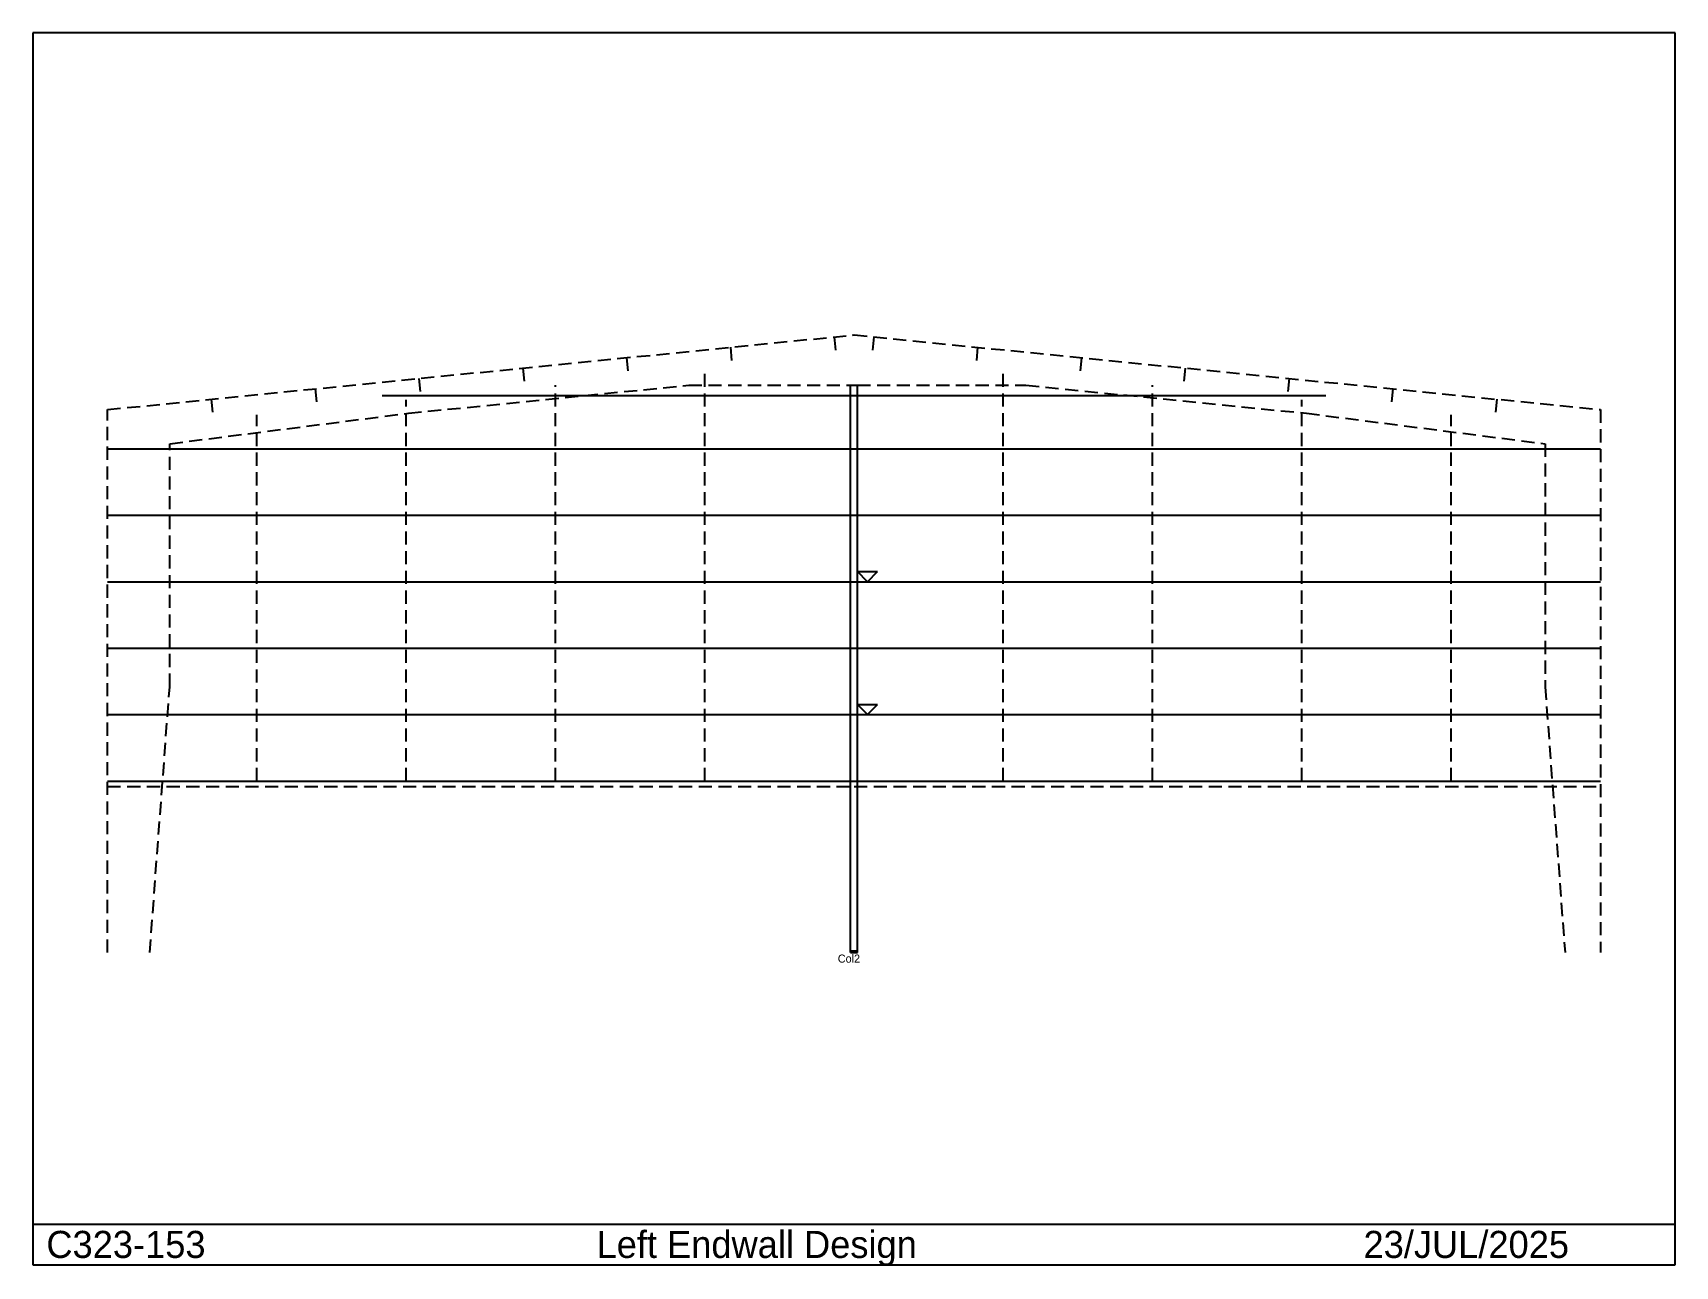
# Model space of a CAD drawing. Extents: x -1124 to 23593, y -4719 to 13839.
import ezdxf

# ---------------------------------------------------------------- set-up
doc = ezdxf.new("R2010")
doc.units = 0
doc.linetypes.add('CONTIN', pattern=[0])
doc.linetypes.add('DASHED', pattern=[296.59, 197.73, -98.86])
doc.layers.get('0').update_dxf_attribs({"linetype": 'CONTIN'})
for name, color, linetype in [('1', 7, 'CONTIN'), ('16', 7, 'CONTIN'), ('2', 7, 'CONTIN'), ('3', 7, 'CONTIN'), ('5', 5, 'DASHED'), ('6', 5, 'DASHED'), ('8', 5, 'DASHED'), ('9', 7, 'CONTIN')]:
    doc.layers.add(name, color=color, linetype=linetype)

msp = doc.modelspace()

# ---------------------------------------------------------------- linework, layer by layer
for p, q in [((23593.498, 13839.425), (-1123.5, 13839.425)), ((-1123.5, 13839.425), (-1123.5, -4698.325)), ((23593.498, -4698.325), (23593.498, 13839.425)), ((-1123.5, -4086.579), (23593.498, -4086.579)), ((-1123.5, -4698.325), (23593.498, -4698.325))]:
    msp.add_line(p, q)
at = {"layer": '1'}
for p, q in [((11184.199, 0), (11184.199, 8539.752)), ((11184.199, 8539.752), (11285.8, 8539.752)), ((11285.8, 0), (11285.8, 8539.752)), ((11184.199, 0), (11285.8, 0))]:
    msp.add_line(p, q, dxfattribs=at)
at = {"layer": '2'}
for p, q in [((4134.852, 8380), (11235, 8380)), ((11235, 8380), (18335.148, 8380)), ((0.002, 7580), (11235, 7580)), ((11235, 7580), (22470, 7580)), ((0.002, 6580), (11235, 6580)), ((11235, 6580), (22470, 6580)), ((0.002, 5580), (11235, 5580)), ((11235, 5580), (22470, 5580)), ((0.001, 4580), (11235, 4580)), ((11235, 4580), (22470, 4580)), ((0.001, 3580), (11235, 3580)), ((11235, 3580), (22470, 3580)), ((0.001, 2580), (11235, 2580)), ((11235, 2580), (22470, 2580))]:
    msp.add_line(p, q, dxfattribs=at)
at = {"layer": '3'}
for p, q in [((11438.2, 5580), (11285.8, 5732.4)), ((11285.8, 5732.4), (11590.601, 5732.4)), ((11438.2, 5580), (11590.601, 5732.4)), ((11438.2, 3580), (11285.8, 3732.4)), ((11285.8, 3732.4), (11590.601, 3732.4)), ((11438.2, 3580), (11590.601, 3732.4))]:
    msp.add_line(p, q, dxfattribs=at)
at = {"layer": '5'}
for p, q in [((10936.453, 9263.646), (10956.354, 9064.638)), ((11533.511, 9263.648), (11513.609, 9064.641)), ((7811.739, 8951.174), (7831.639, 8752.166)), ((9374.146, 9107.415), (9394.047, 8908.407)), ((13095.818, 9107.418), (13075.918, 8908.41)), ((14658.227, 8951.177), (14638.325, 8752.17)), ((6249.431, 8794.943), (6269.331, 8595.936)), ((16220.533, 8794.946), (16200.633, 8595.938)), ((3124.715, 8482.472), (3144.616, 8283.464)), ((4687.023, 8638.702), (4706.924, 8439.694)), ((17782.941, 8638.705), (17763.041, 8439.698)), ((19345.25, 8482.475), (19325.35, 8283.468)), ((1562.308, 8326.23), (1582.209, 8127.223)), ((20907.658, 8326.233), (20887.756, 8127.226))]:
    msp.add_line(p, q, dxfattribs=at)
at = {"layer": '6'}
for p, q in [((8988, 2580), (8988, 8764)), ((13482, 2580), (13482, 8764)), ((6741, 2580), (6741, 8539.3)), ((15729, 2580), (15729, 8539.3)), ((4494, 2580), (4494, 8314.6)), ((17976, 2580), (17976, 8314.6)), ((2247, 2580), (2247, 8089.9)), ((20223, 2580), (20223, 8089.9))]:
    msp.add_line(p, q, dxfattribs=at)
at = {"layer": '8'}
for p, q in [((0, 8170), (11235, 9293.5)), ((11235, 9293.5), (22470, 8170)), ((4527.9, 8115.3), (8748.9, 8537.4)), ((8748.9, 8537.4), (11286, 8539.8)), ((8748.9, 8537.4), (8748.9, 8537.4)), ((11286, 8539.8), (11286, 8539.8)), ((11286, 8539.8), (13822.8, 8537.4)), ((13822.8, 8537.4), (13822.8, 8537.4)), ((13822.8, 8537.4), (18043.801, 8115.3)), ((0, 0), (0, 8170)), ((22470, 8170), (22470, 0)), ((936, 7655.6), (4527.9, 8115.3)), ((4527.9, 8115.3), (4527.9, 8115.3)), ((18043.801, 8115.3), (18043.801, 8115.3)), ((18043.801, 8115.3), (21636, 7655.6)), ((936, 4000), (936, 7655.6)), ((936, 7655.6), (936, 7655.6)), ((21636, 7655.6), (21636, 7655.6)), ((21636, 7655.6), (21636, 4000)), ((636, 0), (936, 4000)), ((936, 4000), (936, 4000)), ((21636, 4000), (21636, 4000)), ((21636, 4000), (21936, 0)), ((0, 2500), (11235, 2500)), ((11235, 2500), (22470, 2500))]:
    msp.add_line(p, q, dxfattribs=at)
at = {"layer": '9'}
for p, q in [((11184.199, 25.4), (11285.799, 25.4)), ((11184.199, 0), (11184.199, 25.4)), ((11184.199, 0), (11285.799, 0)), ((11285.799, 0), (11285.799, 25.4))]:
    msp.add_line(p, q, dxfattribs=at)

# ---------------------------------------------------------------- texts
for s, p in [('C323-153', (-919.585, -4596.367)), ('Left Endwall Design', (7360.61, -4596.367)), ('23/JUL/2025', (18903.447, -4596.367))]:
    msp.add_text(s, height=407.831).set_placement(p)
at = {"layer": '16'}
msp.add_text('Col2', height=121.92, dxfattribs=at).set_placement((10991.16, -152.4))

doc.saveas('drawing.dxf')
